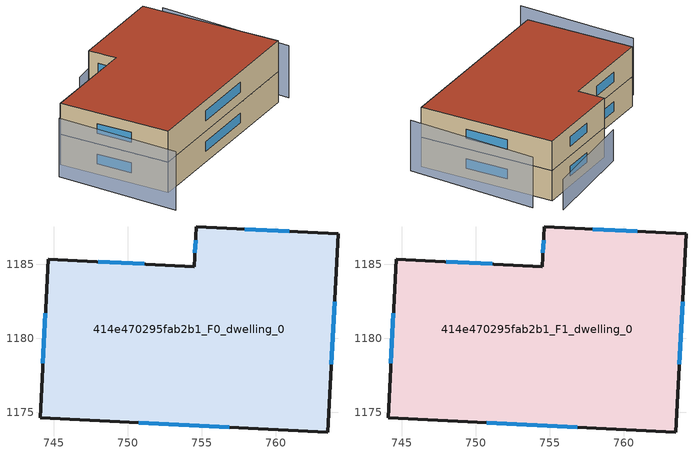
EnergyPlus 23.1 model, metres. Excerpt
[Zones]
414e470295fab2b1_F0_dwelling_0
 floor ground (EU_floor_Construction): 764.22,1187.06 763.53,1173.63 744.05,1174.63 744.6,1185.36 754.49,1184.85 754.63,1187.55 z0
 wall outside (EU_wall_Construction): 754.49,1184.85 744.6,1185.36 744.05,1174.63 763.53,1173.63 764.22,1187.06 754.63,1187.55 754.49,1184.85 z0:3
 window (EU_Window_Construction): 751.11,1185.03 747.99,1185.19 / 754.58,1186.63 754.54,1185.78 / 760.94,1187.23 757.91,1187.39 / 763.77,1178.23 763.99,1182.46 / 750.72,1174.29 756.87,1173.97 / 744.42,1181.68 744.24,1178.3 z1.03:1.97
414e470295fab2b1_F1_dwelling_0
 floor to 414e470295fab2b1_F0_dwelling_0 (EU_floor_Construction): 764.22,1187.06 763.53,1173.63 744.05,1174.63 744.6,1185.36 754.49,1184.85 754.63,1187.55 z3
 wall outside (EU_wall_Construction): 754.49,1184.85 744.6,1185.36 744.05,1174.63 763.53,1173.63 764.22,1187.06 754.63,1187.55 754.49,1184.85 z3:6
 window (EU_Window_Construction): 751.11,1185.03 747.99,1185.19 / 754.58,1186.63 754.54,1185.78 / 760.94,1187.23 757.91,1187.39 / 763.77,1178.23 763.99,1182.46 / 750.72,1174.29 756.87,1173.97 / 744.42,1181.68 744.24,1178.3 z4.03:4.97
 roof outside (EU_roof_Construction): 763.53,1173.63 764.22,1187.06 754.63,1187.55 754.49,1184.85 744.6,1185.36 744.05,1174.63 z6
shading: 764.67,1173.16 766.21,1186.12 z0:5.1; 742.57,1184.45 741.42,1172.62 z0:5.7; 765.41,1188.77 754.8,1188.53 z0:3.1
[Building]
EU S2 Campaign: North Axis=0; Terrain=City; Solar Distribution=FullExterior
[Site:Location]
Cape.Town.Intl.AP: Latitude=-33.965; Longitude=18.602; Time Zone=2; Elevation=46
[SizingPeriod:WeatherFileDays]
AnnualSizingPeriod: Begin Month=1; Begin Day of Month=1; End Month=12; End Day of Month=31; Day of Week for Start Day=Monday; Use Weather File Daylight Saving Period=No; Use Weather File Rain and Snow Indicators=No
[MATERIAL]
EU_InternalMass_Material: Roughness=MediumRough; Thickness=0.1; Conductivity=1; Density=1800; Specific Heat=900; Thermal Absorptance=0.9; Solar Absorptance=0.7; Visible Absorptance=0.7
[MATERIAL:NOMASS] Roughness=MediumRough; Thermal Absorptance=0.9; Solar Absorptance=0.7; Visible Absorptance=0.7
Name | Thermal Resistance
EU_wall_NoMass | 0.493876
EU_roof_NoMass | 0.449382
EU_floor_NoMass | 1.25
[WINDOWMATERIAL:SIMPLEGLAZINGSYSTEM]
EU_Window_SimpleGlazing: UFactor=4.4; Solar Heat Gain Coefficient=0.85; Visible Transmittance=0.85
[CONSTRUCTION]
EU_wall_Construction: EU_wall_NoMass
EU_roof_Construction: EU_roof_NoMass
EU_floor_Construction: EU_floor_NoMass
EU_Window_Construction: EU_Window_SimpleGlazing
EU_InternalMass_Construction: EU_InternalMass_Material
[ZONE] Type=1; Multiplier=1; Ceiling Height=autocalculate; Volume=706.742; Floor Area=autocalculate; Part of Total Floor Area=Yes
414e470295fab2b1_F0_dwelling_0; 414e470295fab2b1_F1_dwelling_0
[INTERNALMASS] Construction=EU_InternalMass_Construction; Surface Area=235.581
Name | Zone or ZoneList
414e470295fab2b1_F0_dwelling_0_EU_InternalMass | 414e470295fab2b1_F0_dwelling_0
414e470295fab2b1_F1_dwelling_0_EU_InternalMass | 414e470295fab2b1_F1_dwelling_0
[OTHEREQUIPMENT] Fuel Type=Electricity; Design Level Calculation Method=Watts/Area; Power per Zone Floor Area=1; Fraction Latent=0; Fraction Radiant=0; Fraction Lost=0; Carbon Dioxide Generation Rate=0; EndUse Subcategory=EU_Step8_InternalGains
Name | Zone or ZoneList or Space or SpaceList | Schedule
EU_Step8_InternalGain_414e470295fab2b1_F0_dwelling_0_f000 | 414e470295fab2b1_F0_dwelling_0 | EU_Step8_GainSchedule_414e470295fab2b1_F0_dwelling_0_f000
EU_Step8_InternalGain_414e470295fab2b1_F1_dwelling_0_f000 | 414e470295fab2b1_F1_dwelling_0 | EU_Step8_GainSchedule_414e470295fab2b1_F1_dwelling_0_f000
[ZONEVENTILATION:DESIGNFLOWRATE] Schedule=EU_AlwaysOn; Design Flow Rate Calculation Method=AirChanges/Hour; Air Changes per Hour=0.64; Ventilation Type=Natural; Fan Pressure Rise=0; Fan Total Efficiency=1; Constant Term Coefficient=1; Temperature Term Coefficient=0; Velocity Term Coefficient=0; Velocity Squared Term Coefficient=0; Minimum Indoor Temperature=-100; Maximum Indoor Temperature=100; Delta Temperature=-100; Minimum Outdoor Temperature=-100; Maximum Outdoor Temperature=100; Maximum Wind Speed=40
Name | Zone or ZoneList or Space or SpaceList
EU_ConstantAir_414e470295fab2b1_F0_dwelling_0 | 414e470295fab2b1_F0_dwelling_0
EU_ConstantAir_414e470295fab2b1_F1_dwelling_0 | 414e470295fab2b1_F1_dwelling_0
[HVACTEMPLATE:THERMOSTAT] Constant Heating Setpoint=20; Constant Cooling Setpoint=50
EU_HeatOnly_414e470295fab2b1_F0_dwelling_0; EU_HeatOnly_414e470295fab2b1_F1_dwelling_0
[HVACTEMPLATE:ZONE:IDEALLOADSAIRSYSTEM] System Availability Schedule=EU_AlwaysOn; Maximum Heating Supply Air Temperature=50; Minimum Cooling Supply Air Temperature=13; Maximum Heating Supply Air Humidity Ratio=0.0156; Minimum Cooling Supply Air Humidity Ratio=0.0077; Heating Limit=NoLimit; Cooling Limit=NoLimit; Heating Availability Schedule=EU_AlwaysOn; Cooling Availability Schedule=EU_CoolingOff; Dehumidification Control Type=ConstantSensibleHeatRatio; Cooling Sensible Heat Ratio=0.7; Dehumidification Setpoint=60; Humidification Control Type=None; Humidification Setpoint=30; Outdoor Air Method=None; Outdoor Air Flow Rate per Person=0.00944; Outdoor Air Flow Rate per Zone Floor Area=0; Outdoor Air Flow Rate per Zone=0; Demand Controlled Ventilation Type=None; Outdoor Air Economizer Type=NoEconomizer; Heat Recovery Type=None; Sensible Heat Recovery Effectiveness=0.7; Latent Heat Recovery Effectiveness=0.65
Name | Template Thermostat
414e470295fab2b1_F0_dwelling_0 | EU_HeatOnly_414e470295fab2b1_F0_dwelling_0
414e470295fab2b1_F1_dwelling_0 | EU_HeatOnly_414e470295fab2b1_F1_dwelling_0
[SIZING:ZONE] Zone Cooling Design Supply Air Temperature Input Method=SupplyAirTemperature; Zone Cooling Design Supply Air Temperature=13; Zone Heating Design Supply Air Temperature Input Method=SupplyAirTemperature; Zone Heating Design Supply Air Temperature=50; Zone Cooling Design Supply Air Humidity Ratio=0.008; Zone Heating Design Supply Air Humidity Ratio=0.008; Cooling Design Air Flow Method=DesignDay; Cooling Design Air Flow Rate=0; Cooling Minimum Air Flow per Zone Floor Area=0.000762; Cooling Minimum Air Flow=0; Cooling Minimum Air Flow Fraction=0.2; Heating Design Air Flow Method=DesignDay; Heating Design Air Flow Rate=0; Heating Maximum Air Flow per Zone Floor Area=0.002032; Heating Maximum Air Flow=0.141576; Heating Maximum Air Flow Fraction=0.3; Account for Dedicated Outdoor Air System=No; Dedicated Outdoor Air System Control Strategy=NeutralSupplyAir; Dedicated Outdoor Air Low Setpoint Temperature for Design=autosize; Dedicated Outdoor Air High Setpoint Temperature for Design=autosize; Zone Load Sizing Method=Sensible Load Only No Latent Load; Zone Latent Cooling Design Supply Air Humidity Ratio Input Method=HumidityRatioDifference; Zone Cooling Design Supply Air Humidity Ratio Difference=0.005; Zone Latent Heating Design Supply Air Humidity Ratio Input Method=HumidityRatioDifference; Zone Humidification Design Supply Air Humidity Ratio Difference=0.005
414e470295fab2b1_F0_dwelling_0; 414e470295fab2b1_F1_dwelling_0
[SCHEDULE:CONSTANT]
Name | Hourly Value
EU_AlwaysOn | 1
EU_CoolingOff | 0
[SCHEDULE:FILE] Column Number=1; Rows to Skip at Top=0; Number of Hours of Data=8760; Column Separator=Comma; Interpolate to Timestep=No; Minutes per Item=60; Adjust Schedule for Daylight Savings=Yes
Name | File
EU_Step8_GainSchedule_414e470295fab2b1_F0_dwelling_0_f000 | ../../schedules/414e470295fab2b1/414e470295fab2b1_F0_dwelling_0_f000_gain.csv
EU_Step8_GainSchedule_414e470295fab2b1_F1_dwelling_0_f000 | ../../schedules/414e470295fab2b1/414e470295fab2b1_F1_dwelling_0_f000_gain.csv
